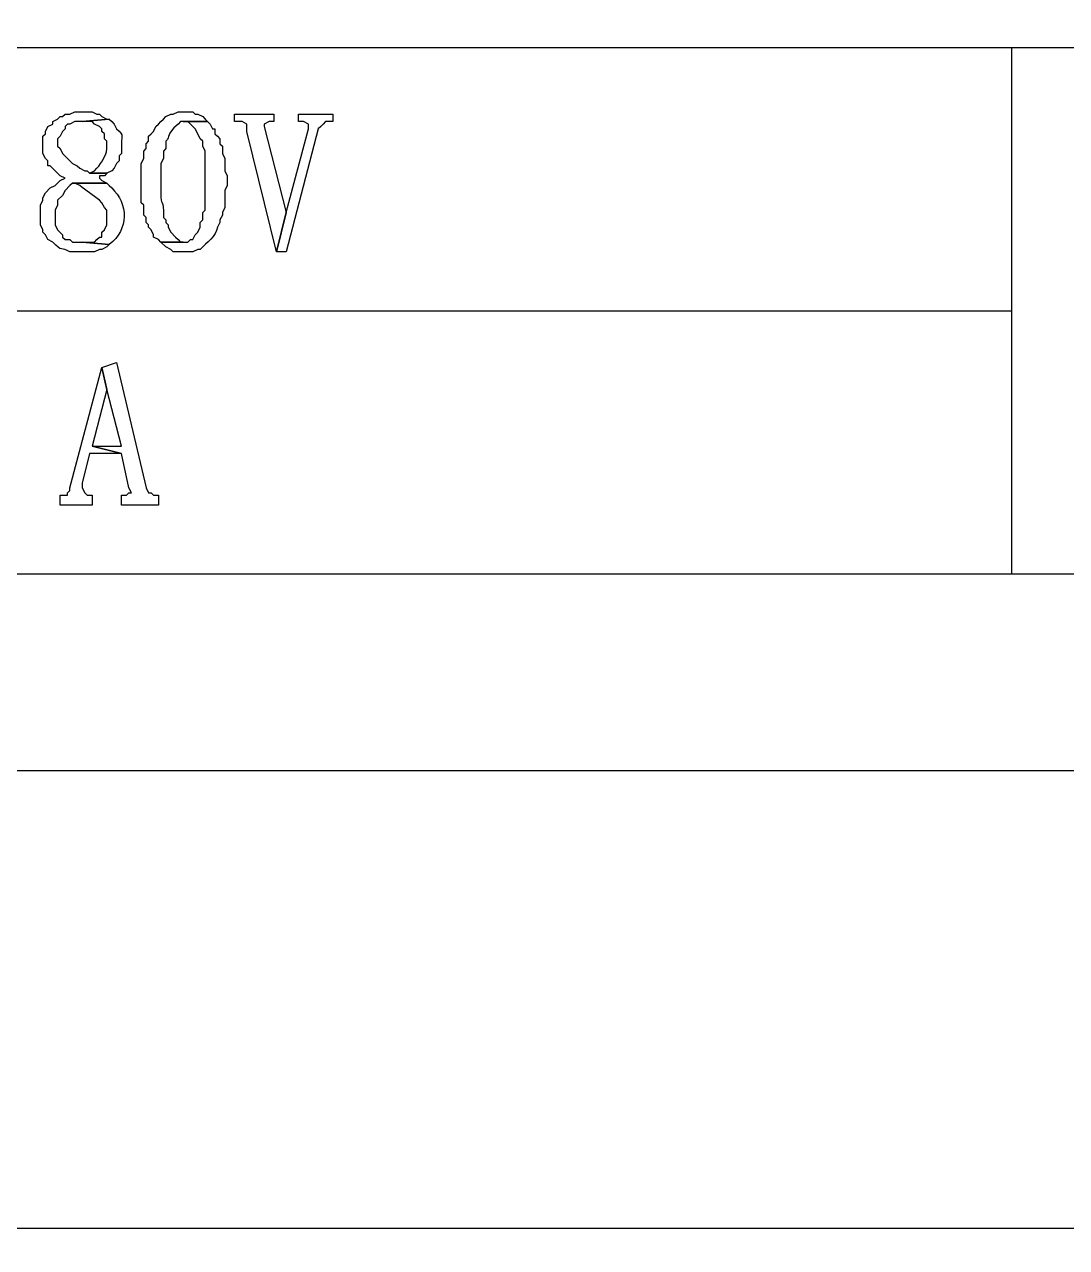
# Model space of a CAD drawing. Header units: centimetres. Extents: x -20.7 to 20.7, y -14.5 to 14.5.
# Drawn here: x -11.833 to -10.936, y 3.068 to 4.121 of the extents above; entities that cross this region are included whole.
import ezdxf

# ---------------------------------------------------------------- set-up
doc = ezdxf.new("R2010")
doc.units = ezdxf.units.CM
doc.header["$MEASUREMENT"] = 0
doc.layers.add('layer 1', color=7, linetype='Continuous')

msp = doc.modelspace()

# ---------------------------------------------------------------- linework, layer by layer
at = {"layer": 'layer 1', "lineweight": 9}
msp.add_open_spline([(19.88612, 13.89874), (19.88612, 13.89874), (-20.11465, 13.89874), (-20.11465, 13.89874), (-20.11465, 13.89874), (-20.11465, 13.89874), (-20.11465, -13.80208), (-20.11465, -13.80208)], degree=3, knots=[0, 0, 0, 0, 0.3333333, 0.3333333, 0.3333333, 0.3333333, 1, 1, 1, 1], dxfattribs=at)
at = {"layer": 'layer 1', "lineweight": 20}
msp.add_open_spline([(-8.55553, 0.01129), (-8.55553, 0.01129), (-8.57247, 0.51082), (-8.57247, 0.51082), (-8.57247, 0.51082), (-8.57247, 0.51082), (-12.1708, 0.51082), (-12.1708, 0.51082), (-12.1708, 0.51082), (-12.1708, 0.51082), (-12.1835, 0.01129), (-12.1835, 0.01129), (-12.1835, 0.01129), (-12.1835, 0.01129), (-14.84415, 0.01129), (-14.84415, 0.01129), (-14.84415, 0.01129), (-14.84415, 0.01129), (-14.88225, 2.36079), (-14.88225, 2.36079), (-14.88225, 2.36079), (-14.88225, 2.36079), (-14.86955, 3.21169), (-14.86955, 3.21169), (-14.86955, 3.21169), (-14.86955, 3.21169), (-13.83238, 3.21169), (-13.83238, 3.21169), (-13.83238, 3.21169), (-13.83238, 3.21169), (-13.78793, 5.86176), (-13.78793, 5.86176), (-13.78793, 5.86176), (-13.78793, 5.86176), (-12.63223, 5.86176), (-12.63223, 5.86176), (-12.63223, 5.86176), (-12.63223, 5.86176), (-12.6026, 7.76252), (-12.6026, 7.76252), (-12.6026, 7.76252), (-12.6026, 7.76252), (-8.16395, 7.76252), (-8.16395, 7.76252), (-8.16395, 7.76252), (-8.16395, 7.76252), (-8.1322, 5.86176), (-8.1322, 5.86176), (-8.1322, 5.86176), (-8.1322, 5.86176), (-6.97862, 5.86176), (-6.97862, 5.86176), (-6.97862, 5.86176), (-6.97862, 5.86176), (-6.93417, 3.21169), (-6.93417, 3.21169), (-6.93417, 3.21169), (-6.93417, 3.21169), (-5.897, 3.21169), (-5.897, 3.21169), (-5.897, 3.21169), (-5.897, 3.21169), (-5.88218, 2.36079), (-5.88218, 2.36079), (-5.88218, 2.36079), (-5.88218, 2.36079), (-5.9224, 0.01129), (-5.9224, 0.01129), (-5.9224, 0.01129), (-5.9224, 0.01129), (-8.55553, 0.01129), (-8.55553, 0.01129)], degree=3, knots=[0, 0, 0, 0, 0.0526316, 0.0526316, 0.0526316, 0.0526316, 0.1052632, 0.1052632, 0.1052632, 0.1052632, 0.1578947, 0.1578947, 0.1578947, 0.1578947, 0.2105263, 0.2105263, 0.2105263, 0.2105263, 0.2631579, 0.2631579, 0.2631579, 0.2631579, 0.3157895, 0.3157895, 0.3157895, 0.3157895, 0.3684211, 0.3684211, 0.3684211, 0.3684211, 0.4210526, 0.4210526, 0.4210526, 0.4210526, 0.4736842, 0.4736842, 0.4736842, 0.4736842, 0.5263158, 0.5263158, 0.5263158, 0.5263158, 0.5789474, 0.5789474, 0.5789474, 0.5789474, 0.6315789, 0.6315789, 0.6315789, 0.6315789, 0.6842105, 0.6842105, 0.6842105, 0.6842105, 0.7368421, 0.7368421, 0.7368421, 0.7368421, 0.7894737, 0.7894737, 0.7894737, 0.7894737, 0.8421053, 0.8421053, 0.8421053, 0.8421053, 0.8947368, 0.8947368, 0.8947368, 0.8947368, 1, 1, 1, 1], dxfattribs=at)
at = {"layer": 'layer 1', "lineweight": 25}
for points, knots in [([(-13.18257, 5.63951), (-13.18257, 5.63951), (-7.58398, 5.63951), (-7.58398, 5.63951), (-7.58398, 5.63951), (-7.58398, 5.63951), (-7.58398, 2.46239), (-7.58398, 2.46239)], [0, 0, 0, 0, 0.3333333, 0.3333333, 0.3333333, 0.3333333, 1, 1, 1, 1]), ([(-7.66653, 4.10069), (-7.66653, 4.10069), (-13.10002, 4.10069), (-13.10002, 4.10069), (-13.10002, 4.10069), (-13.10002, 4.10069), (-13.10002, 2.74602), (-13.10002, 2.74602)], [0, 0, 0, 0, 0.3333333, 0.3333333, 0.3333333, 0.3333333, 1, 1, 1, 1]), ([(-12.85025, 3.08469), (-12.85025, 3.08469), (-12.85025, 3.47839), (-12.85025, 3.47839), (-12.85025, 3.47839), (-12.85025, 3.47839), (-9.93348, 3.47839), (-9.93348, 3.47839), (-9.93348, 3.47839), (-9.93348, 3.47839), (-9.93348, 3.08469), (-9.93348, 3.08469), (-9.93348, 3.08469), (-9.93348, 3.08469), (-12.85025, 3.08469), (-12.85025, 3.08469)], [0, 0, 0, 0, 0.2, 0.2, 0.2, 0.2, 0.4, 0.4, 0.4, 0.4, 0.6, 0.6, 0.6, 0.6, 1, 1, 1, 1])]:
    msp.add_open_spline(points, degree=3, knots=knots, dxfattribs=at)
for points in [[(-10.98335, 4.10069), (-10.98335, 4.10069), (-10.98335, 3.64772), (-10.98335, 3.64772)], [(-13.10002, 3.87421), (-13.10002, 3.87421), (-10.98335, 3.87421), (-10.98335, 3.87421)], [(-13.10002, 3.64772), (-13.10002, 3.64772), (-7.66653, 3.64772), (-7.66653, 3.64772)]]:
    msp.add_open_spline(points, degree=3, dxfattribs=at)
at = {"layer": 'layer 1'}
for points, knots in [([(-11.78345, 4.04565), (-11.78345, 4.04565), (-11.7898, 4.04565), (-11.7898, 4.04565), (-11.7898, 4.04565), (-11.7898, 4.04565), (-11.79403, 4.04354), (-11.79403, 4.04354), (-11.79403, 4.04354), (-11.79403, 4.04354), (-11.79827, 4.04354), (-11.79827, 4.04354), (-11.79827, 4.04354), (-11.79827, 4.04354), (-11.80038, 4.04142), (-11.80038, 4.04142), (-11.80038, 4.04142), (-11.80038, 4.04142), (-11.8025, 4.04142), (-11.8025, 4.04142), (-11.8025, 4.04142), (-11.8025, 4.04142), (-11.80462, 4.0393), (-11.80462, 4.0393), (-11.80462, 4.0393), (-11.80462, 4.0393), (-11.80885, 4.03719), (-11.80885, 4.03719), (-11.80885, 4.03719), (-11.80885, 4.03719), (-11.80885, 4.03507), (-11.80885, 4.03507), (-11.80885, 4.03507), (-11.80885, 4.03507), (-11.81308, 4.03295), (-11.81308, 4.03295), (-11.81308, 4.03295), (-11.81308, 4.03295), (-11.8152, 4.02872), (-11.8152, 4.02872), (-11.8152, 4.02872), (-11.8152, 4.02872), (-11.8152, 4.0266), (-11.8152, 4.0266), (-11.8152, 4.0266), (-11.8152, 4.0266), (-11.81732, 4.02449), (-11.81732, 4.02449), (-11.81732, 4.02449), (-11.81732, 4.02449), (-11.81732, 4.00967), (-11.81732, 4.00967), (-11.81732, 4.00967), (-11.81732, 4.00967), (-11.8152, 4.00544), (-11.8152, 4.00544), (-11.8152, 4.00544), (-11.8152, 4.00544), (-11.81308, 4.00332), (-11.81308, 4.00332), (-11.81308, 4.00332), (-11.81308, 4.00332), (-11.81308, 3.99909), (-11.81308, 3.99909), (-11.81308, 3.99909), (-11.81308, 3.99909), (-11.81097, 3.99909), (-11.81097, 3.99909), (-11.81097, 3.99909), (-11.81097, 3.99909), (-11.8025, 3.99062), (-11.8025, 3.99062), (-11.8025, 3.99062), (-11.8025, 3.99062), (-11.79827, 3.9885), (-11.79827, 3.9885), (-11.79827, 3.9885), (-11.79827, 3.9885), (-11.8025, 3.98639), (-11.8025, 3.98639), (-11.8025, 3.98639), (-11.8025, 3.98639), (-11.80462, 3.98427), (-11.80462, 3.98427), (-11.80462, 3.98427), (-11.80462, 3.98427), (-11.80673, 3.98215), (-11.80673, 3.98215), (-11.80673, 3.98215), (-11.80673, 3.98215), (-11.81097, 3.98004), (-11.81097, 3.98004), (-11.81097, 3.98004), (-11.81097, 3.98004), (-11.8152, 3.9758), (-11.8152, 3.9758), (-11.8152, 3.9758), (-11.8152, 3.9758), (-11.81732, 3.97157), (-11.81732, 3.97157), (-11.81732, 3.97157), (-11.81732, 3.97157), (-11.81732, 3.96945), (-11.81732, 3.96945), (-11.81732, 3.96945), (-11.81732, 3.96945), (-11.81943, 3.96522), (-11.81943, 3.96522), (-11.81943, 3.96522), (-11.81943, 3.96522), (-11.81943, 3.94829), (-11.81943, 3.94829), (-11.81943, 3.94829), (-11.81943, 3.94829), (-11.81732, 3.94405), (-11.81732, 3.94405), (-11.81732, 3.94405), (-11.81732, 3.94405), (-11.81732, 3.94194), (-11.81732, 3.94194), (-11.81732, 3.94194), (-11.81732, 3.94194), (-11.8152, 3.93982), (-11.8152, 3.93982), (-11.8152, 3.93982), (-11.8152, 3.93982), (-11.81308, 3.93559), (-11.81308, 3.93559), (-11.81308, 3.93559), (-11.81308, 3.93559), (-11.80885, 3.93347), (-11.80885, 3.93347), (-11.80885, 3.93347), (-11.80091, 3.92437), (-11.80165, 3.92952), (-11.79403, 3.925), (-11.79403, 3.925), (-11.79403, 3.925), (-11.77287, 3.925), (-11.77287, 3.925), (-11.77287, 3.925), (-11.77287, 3.925), (-11.76863, 3.92712), (-11.76863, 3.92712), (-11.76863, 3.92712), (-11.76863, 3.92712), (-11.76652, 3.92712), (-11.76652, 3.92712), (-11.76652, 3.92712), (-11.76652, 3.92712), (-11.76228, 3.92924), (-11.76228, 3.92924), (-11.76228, 3.92924), (-11.76228, 3.92924), (-11.76017, 3.93135), (-11.76017, 3.93135), (-11.76017, 3.93135), (-11.76017, 3.93135), (-11.78345, 3.93347), (-11.78345, 3.93347), (-11.78345, 3.93347), (-11.78345, 3.93347), (-11.79192, 3.93347), (-11.79192, 3.93347), (-11.79192, 3.93347), (-11.79192, 3.93347), (-11.79403, 3.93559), (-11.79403, 3.93559), (-11.79403, 3.93559), (-11.79403, 3.93559), (-11.79827, 3.93559), (-11.79827, 3.93559), (-11.79827, 3.93559), (-11.79827, 3.93559), (-11.80038, 3.9377), (-11.80038, 3.9377), (-11.80038, 3.9377), (-11.80038, 3.9377), (-11.80038, 3.93982), (-11.80038, 3.93982), (-11.80038, 3.93982), (-11.80038, 3.93982), (-11.80462, 3.94405), (-11.80462, 3.94405), (-11.80462, 3.94405), (-11.80462, 3.94405), (-11.80673, 3.94829), (-11.80673, 3.94829), (-11.80673, 3.94829), (-11.80673, 3.94829), (-11.80673, 3.96099), (-11.80673, 3.96099), (-11.80673, 3.96099), (-11.80673, 3.96099), (-11.80462, 3.96522), (-11.80462, 3.96522), (-11.80462, 3.96522), (-11.80462, 3.96522), (-11.80462, 3.96945), (-11.80462, 3.96945), (-11.80462, 3.96945), (-11.80462, 3.96945), (-11.80038, 3.97369), (-11.80038, 3.97369), (-11.80038, 3.97369), (-11.80038, 3.97369), (-11.79827, 3.97792), (-11.79827, 3.97792), (-11.79827, 3.97792), (-11.79827, 3.97792), (-11.79403, 3.98215), (-11.79403, 3.98215), (-11.79403, 3.98215), (-11.79403, 3.98215), (-11.79192, 3.98427), (-11.79192, 3.98427), (-11.79192, 3.98427), (-11.79192, 3.98427), (-11.76228, 3.98427), (-11.76228, 3.98427), (-11.76228, 3.98427), (-11.76228, 3.98427), (-11.76652, 3.98639), (-11.76652, 3.98639), (-11.76652, 3.98639), (-11.76652, 3.98639), (-11.76863, 3.9885), (-11.76863, 3.9885), (-11.76863, 3.9885), (-11.76863, 3.9885), (-11.76863, 3.99062), (-11.76863, 3.99062), (-11.76863, 3.99062), (-11.76863, 3.99062), (-11.7644, 3.99062), (-11.7644, 3.99062), (-11.7644, 3.99062), (-11.7644, 3.99062), (-11.76228, 3.99274), (-11.76228, 3.99274), (-11.76228, 3.99274), (-11.76228, 3.99274), (-11.7771, 3.99274), (-11.7771, 3.99274), (-11.7771, 3.99274), (-11.7771, 3.99274), (-11.77922, 3.99485), (-11.77922, 3.99485), (-11.77922, 3.99485), (-11.77922, 3.99485), (-11.78133, 3.99485), (-11.78133, 3.99485), (-11.78133, 3.99485), (-11.78133, 3.99485), (-11.78557, 3.99697), (-11.78557, 3.99697), (-11.78557, 3.99697), (-11.78557, 3.99697), (-11.78768, 3.99909), (-11.78768, 3.99909), (-11.78768, 3.99909), (-11.78768, 3.99909), (-11.79192, 4.0012), (-11.79192, 4.0012), (-11.79192, 4.0012), (-11.79192, 4.0012), (-11.79403, 4.00332), (-11.79403, 4.00332), (-11.79403, 4.00332), (-11.79403, 4.00332), (-11.80038, 4.00967), (-11.80038, 4.00967), (-11.80038, 4.00967), (-11.80038, 4.00967), (-11.8025, 4.0139), (-11.8025, 4.0139), (-11.8025, 4.0139), (-11.8025, 4.0139), (-11.80462, 4.01602), (-11.80462, 4.01602), (-11.80462, 4.01602), (-11.80462, 4.01602), (-11.80462, 4.02237), (-11.80462, 4.02237), (-11.80462, 4.02237), (-11.80462, 4.02237), (-11.8025, 4.02449), (-11.8025, 4.02449), (-11.8025, 4.02449), (-11.8025, 4.02449), (-11.80038, 4.02872), (-11.80038, 4.02872), (-11.80038, 4.02872), (-11.80038, 4.02872), (-11.79827, 4.03084), (-11.79827, 4.03084), (-11.79827, 4.03084), (-11.79827, 4.03084), (-11.79827, 4.03295), (-11.79827, 4.03295), (-11.79827, 4.03295), (-11.79827, 4.03295), (-11.79615, 4.03507), (-11.79615, 4.03507), (-11.79615, 4.03507), (-11.79615, 4.03507), (-11.79403, 4.03507), (-11.79403, 4.03507), (-11.79403, 4.03507), (-11.79403, 4.03507), (-11.7898, 4.03719), (-11.7898, 4.03719), (-11.7898, 4.03719), (-11.7898, 4.03719), (-11.78345, 4.03719), (-11.78345, 4.03719), (-11.78345, 4.03719), (-11.78345, 4.03719), (-11.76017, 4.0393), (-11.76017, 4.0393), (-11.76017, 4.0393), (-11.76017, 4.0393), (-11.76228, 4.0393), (-11.76228, 4.0393), (-11.76228, 4.0393), (-11.76228, 4.0393), (-11.76652, 4.04142), (-11.76652, 4.04142), (-11.76652, 4.04142), (-11.76652, 4.04142), (-11.76863, 4.04354), (-11.76863, 4.04354), (-11.76863, 4.04354), (-11.76863, 4.04354), (-11.77075, 4.04354), (-11.77075, 4.04354), (-11.77075, 4.04354), (-11.77075, 4.04354), (-11.77498, 4.04565), (-11.77498, 4.04565), (-11.77498, 4.04565), (-11.77498, 4.04565), (-11.77922, 4.04565), (-11.77922, 4.04565), (-11.77922, 4.04565), (-11.77922, 4.04565), (-11.78345, 4.04565), (-11.78345, 4.04565)], [0, 0, 0, 0, 0.0113636, 0.0113636, 0.0113636, 0.0113636, 0.0227273, 0.0227273, 0.0227273, 0.0227273, 0.0340909, 0.0340909, 0.0340909, 0.0340909, 0.0454545, 0.0454545, 0.0454545, 0.0454545, 0.0568182, 0.0568182, 0.0568182, 0.0568182, 0.0681818, 0.0681818, 0.0681818, 0.0681818, 0.0795455, 0.0795455, 0.0795455, 0.0795455, 0.0909091, 0.0909091, 0.0909091, 0.0909091, 0.1022727, 0.1022727, 0.1022727, 0.1022727, 0.1136364, 0.1136364, 0.1136364, 0.1136364, 0.125, 0.125, 0.125, 0.125, 0.1363636, 0.1363636, 0.1363636, 0.1363636, 0.1477273, 0.1477273, 0.1477273, 0.1477273, 0.1590909, 0.1590909, 0.1590909, 0.1590909, 0.1704545, 0.1704545, 0.1704545, 0.1704545, 0.1818182, 0.1818182, 0.1818182, 0.1818182, 0.1931818, 0.1931818, 0.1931818, 0.1931818, 0.2045455, 0.2045455, 0.2045455, 0.2045455, 0.2159091, 0.2159091, 0.2159091, 0.2159091, 0.2272727, 0.2272727, 0.2272727, 0.2272727, 0.2386364, 0.2386364, 0.2386364, 0.2386364, 0.25, 0.25, 0.25, 0.25, 0.2613636, 0.2613636, 0.2613636, 0.2613636, 0.2727273, 0.2727273, 0.2727273, 0.2727273, 0.2840909, 0.2840909, 0.2840909, 0.2840909, 0.2954545, 0.2954545, 0.2954545, 0.2954545, 0.3068182, 0.3068182, 0.3068182, 0.3068182, 0.3181818, 0.3181818, 0.3181818, 0.3181818, 0.3295455, 0.3295455, 0.3295455, 0.3295455, 0.3409091, 0.3409091, 0.3409091, 0.3409091, 0.3522727, 0.3522727, 0.3522727, 0.3522727, 0.3636364, 0.3636364, 0.3636364, 0.3636364, 0.375, 0.375, 0.375, 0.375, 0.3863636, 0.3863636, 0.3863636, 0.3863636, 0.3977273, 0.3977273, 0.3977273, 0.3977273, 0.4090909, 0.4090909, 0.4090909, 0.4090909, 0.4204545, 0.4204545, 0.4204545, 0.4204545, 0.4318182, 0.4318182, 0.4318182, 0.4318182, 0.4431818, 0.4431818, 0.4431818, 0.4431818, 0.4545455, 0.4545455, 0.4545455, 0.4545455, 0.4659091, 0.4659091, 0.4659091, 0.4659091, 0.4772727, 0.4772727, 0.4772727, 0.4772727, 0.4886364, 0.4886364, 0.4886364, 0.4886364, 0.5, 0.5, 0.5, 0.5, 0.5113636, 0.5113636, 0.5113636, 0.5113636, 0.5227273, 0.5227273, 0.5227273, 0.5227273, 0.5340909, 0.5340909, 0.5340909, 0.5340909, 0.5454545, 0.5454545, 0.5454545, 0.5454545, 0.5568182, 0.5568182, 0.5568182, 0.5568182, 0.5681818, 0.5681818, 0.5681818, 0.5681818, 0.5795455, 0.5795455, 0.5795455, 0.5795455, 0.5909091, 0.5909091, 0.5909091, 0.5909091, 0.6022727, 0.6022727, 0.6022727, 0.6022727, 0.6136364, 0.6136364, 0.6136364, 0.6136364, 0.625, 0.625, 0.625, 0.625, 0.6363636, 0.6363636, 0.6363636, 0.6363636, 0.6477273, 0.6477273, 0.6477273, 0.6477273, 0.6590909, 0.6590909, 0.6590909, 0.6590909, 0.6704545, 0.6704545, 0.6704545, 0.6704545, 0.6818182, 0.6818182, 0.6818182, 0.6818182, 0.6931818, 0.6931818, 0.6931818, 0.6931818, 0.7045455, 0.7045455, 0.7045455, 0.7045455, 0.7159091, 0.7159091, 0.7159091, 0.7159091, 0.7272727, 0.7272727, 0.7272727, 0.7272727, 0.7386364, 0.7386364, 0.7386364, 0.7386364, 0.75, 0.75, 0.75, 0.75, 0.7613636, 0.7613636, 0.7613636, 0.7613636, 0.7727273, 0.7727273, 0.7727273, 0.7727273, 0.7840909, 0.7840909, 0.7840909, 0.7840909, 0.7954545, 0.7954545, 0.7954545, 0.7954545, 0.8068182, 0.8068182, 0.8068182, 0.8068182, 0.8181818, 0.8181818, 0.8181818, 0.8181818, 0.8295455, 0.8295455, 0.8295455, 0.8295455, 0.8409091, 0.8409091, 0.8409091, 0.8409091, 0.8522727, 0.8522727, 0.8522727, 0.8522727, 0.8636364, 0.8636364, 0.8636364, 0.8636364, 0.875, 0.875, 0.875, 0.875, 0.8863636, 0.8863636, 0.8863636, 0.8863636, 0.8977273, 0.8977273, 0.8977273, 0.8977273, 0.9090909, 0.9090909, 0.9090909, 0.9090909, 0.9204545, 0.9204545, 0.9204545, 0.9204545, 0.9318182, 0.9318182, 0.9318182, 0.9318182, 0.9431818, 0.9431818, 0.9431818, 0.9431818, 0.9545455, 0.9545455, 0.9545455, 0.9545455, 0.9659091, 0.9659091, 0.9659091, 0.9659091, 0.9772727, 0.9772727, 0.9772727, 0.9772727, 1, 1, 1, 1]), ([(-11.69667, 4.04565), (-11.69667, 4.04565), (-11.7009, 4.04565), (-11.7009, 4.04565), (-11.7009, 4.04565), (-11.7009, 4.04565), (-11.70513, 4.04354), (-11.70513, 4.04354), (-11.70513, 4.04354), (-11.70513, 4.04354), (-11.70725, 4.04354), (-11.70725, 4.04354), (-11.70725, 4.04354), (-11.70725, 4.04354), (-11.71148, 4.04142), (-11.71148, 4.04142), (-11.71148, 4.04142), (-11.71148, 4.04142), (-11.7136, 4.0393), (-11.7136, 4.0393), (-11.7136, 4.0393), (-11.7136, 4.0393), (-11.71572, 4.03719), (-11.71572, 4.03719), (-11.71572, 4.03719), (-11.71572, 4.03719), (-11.71783, 4.03507), (-11.71783, 4.03507), (-11.71783, 4.03507), (-11.71783, 4.03507), (-11.71995, 4.03295), (-11.71995, 4.03295), (-11.71995, 4.03295), (-11.71995, 4.03295), (-11.72207, 4.02872), (-11.72207, 4.02872), (-11.72207, 4.02872), (-11.72207, 4.02872), (-11.72418, 4.0266), (-11.72418, 4.0266), (-11.72418, 4.0266), (-11.72418, 4.0266), (-11.7263, 4.02449), (-11.7263, 4.02449), (-11.7263, 4.02449), (-11.7263, 4.02449), (-11.7263, 4.02025), (-11.7263, 4.02025), (-11.7263, 4.02025), (-11.7263, 4.02025), (-11.72842, 4.01814), (-11.72842, 4.01814), (-11.72842, 4.01814), (-11.72842, 4.01814), (-11.72842, 4.0139), (-11.72842, 4.0139), (-11.72842, 4.0139), (-11.72842, 4.0139), (-11.73053, 4.01179), (-11.73053, 4.01179), (-11.73053, 4.01179), (-11.73053, 4.01179), (-11.73053, 4.00544), (-11.73053, 4.00544), (-11.73053, 4.00544), (-11.73053, 4.00544), (-11.73265, 4.0012), (-11.73265, 4.0012), (-11.73265, 4.0012), (-11.73265, 4.0012), (-11.73265, 3.99274), (-11.73265, 3.99274), (-11.73265, 3.99274), (-11.73265, 3.98568), (-11.73265, 3.97863), (-11.73265, 3.97157), (-11.73265, 3.97157), (-11.73265, 3.97157), (-11.73265, 3.96734), (-11.73265, 3.96734), (-11.73265, 3.96734), (-11.73265, 3.96734), (-11.73053, 3.96522), (-11.73053, 3.96522), (-11.73053, 3.96522), (-11.73053, 3.96522), (-11.73053, 3.95675), (-11.73053, 3.95675), (-11.73053, 3.95675), (-11.73053, 3.95675), (-11.72842, 3.95464), (-11.72842, 3.95464), (-11.72842, 3.95464), (-11.72842, 3.95464), (-11.72842, 3.9504), (-11.72842, 3.9504), (-11.72842, 3.9504), (-11.72842, 3.9504), (-11.7263, 3.94829), (-11.7263, 3.94829), (-11.7263, 3.94829), (-11.7263, 3.94829), (-11.7263, 3.94617), (-11.7263, 3.94617), (-11.7263, 3.94617), (-11.7263, 3.94617), (-11.72418, 3.94405), (-11.72418, 3.94405), (-11.72418, 3.94405), (-11.72418, 3.94405), (-11.72207, 3.93982), (-11.72207, 3.93982), (-11.72207, 3.93982), (-11.72207, 3.93982), (-11.72207, 3.9377), (-11.72207, 3.9377), (-11.72207, 3.9377), (-11.72207, 3.9377), (-11.71783, 3.93559), (-11.71783, 3.93559), (-11.71783, 3.93559), (-11.71783, 3.93559), (-11.71572, 3.93347), (-11.71572, 3.93347), (-11.71572, 3.93347), (-11.71572, 3.93347), (-11.69667, 3.93347), (-11.69667, 3.93347), (-11.69667, 3.93347), (-11.69667, 3.93347), (-11.69878, 3.93347), (-11.69878, 3.93347), (-11.69878, 3.93347), (-11.69878, 3.93347), (-11.7009, 3.93559), (-11.7009, 3.93559), (-11.7009, 3.93559), (-11.7009, 3.93559), (-11.70302, 3.9377), (-11.70302, 3.9377), (-11.70302, 3.9377), (-11.70302, 3.9377), (-11.70725, 3.94194), (-11.70725, 3.94194), (-11.70725, 3.94194), (-11.70725, 3.94194), (-11.70937, 3.94617), (-11.70937, 3.94617), (-11.70937, 3.94617), (-11.70937, 3.94617), (-11.70937, 3.94829), (-11.70937, 3.94829), (-11.70937, 3.94829), (-11.70937, 3.94829), (-11.71148, 3.9504), (-11.71148, 3.9504), (-11.71148, 3.9504), (-11.71148, 3.9504), (-11.71148, 3.95252), (-11.71148, 3.95252), (-11.71148, 3.95252), (-11.71148, 3.95252), (-11.7136, 3.95464), (-11.7136, 3.95464), (-11.7136, 3.95464), (-11.71258, 3.9727), (-11.71656, 3.96303), (-11.71572, 3.9758), (-11.71572, 3.9758), (-11.71572, 3.9758), (-11.71572, 4.0012), (-11.71572, 4.0012), (-11.71572, 4.0012), (-11.71572, 4.0012), (-11.7136, 4.00544), (-11.7136, 4.00544), (-11.7136, 4.00544), (-11.7136, 4.00544), (-11.7136, 4.01179), (-11.7136, 4.01179), (-11.7136, 4.01179), (-11.7136, 4.01179), (-11.71148, 4.0139), (-11.71148, 4.0139), (-11.71148, 4.0139), (-11.71148, 4.0139), (-11.71148, 4.02025), (-11.71148, 4.02025), (-11.71148, 4.02025), (-11.70679, 4.02481), (-11.71229, 4.02533), (-11.7009, 4.03507), (-11.7009, 4.03507), (-11.7009, 4.03507), (-11.69878, 4.03719), (-11.69878, 4.03719), (-11.69878, 4.03719), (-11.69878, 4.03719), (-11.6755, 4.03719), (-11.6755, 4.03719), (-11.6755, 4.03719), (-11.6755, 4.03719), (-11.67762, 4.0393), (-11.67762, 4.0393), (-11.67762, 4.0393), (-11.67762, 4.0393), (-11.67973, 4.04142), (-11.67973, 4.04142), (-11.67973, 4.04142), (-11.67973, 4.04142), (-11.68397, 4.04354), (-11.68397, 4.04354), (-11.68397, 4.04354), (-11.68397, 4.04354), (-11.68608, 4.04354), (-11.68608, 4.04354), (-11.68608, 4.04354), (-11.68608, 4.04354), (-11.6882, 4.04565), (-11.6882, 4.04565), (-11.6882, 4.04565), (-11.6882, 4.04565), (-11.69243, 4.04565), (-11.69243, 4.04565), (-11.69243, 4.04565), (-11.69243, 4.04565), (-11.69667, 4.04565), (-11.69667, 4.04565)], [0, 0, 0, 0, 0.0172414, 0.0172414, 0.0172414, 0.0172414, 0.0344828, 0.0344828, 0.0344828, 0.0344828, 0.0517241, 0.0517241, 0.0517241, 0.0517241, 0.0689655, 0.0689655, 0.0689655, 0.0689655, 0.0862069, 0.0862069, 0.0862069, 0.0862069, 0.1034483, 0.1034483, 0.1034483, 0.1034483, 0.1206897, 0.1206897, 0.1206897, 0.1206897, 0.137931, 0.137931, 0.137931, 0.137931, 0.1551724, 0.1551724, 0.1551724, 0.1551724, 0.1724138, 0.1724138, 0.1724138, 0.1724138, 0.1896552, 0.1896552, 0.1896552, 0.1896552, 0.2068966, 0.2068966, 0.2068966, 0.2068966, 0.2241379, 0.2241379, 0.2241379, 0.2241379, 0.2413793, 0.2413793, 0.2413793, 0.2413793, 0.2586207, 0.2586207, 0.2586207, 0.2586207, 0.2758621, 0.2758621, 0.2758621, 0.2758621, 0.2931034, 0.2931034, 0.2931034, 0.2931034, 0.3103448, 0.3103448, 0.3103448, 0.3103448, 0.3275862, 0.3275862, 0.3275862, 0.3275862, 0.3448276, 0.3448276, 0.3448276, 0.3448276, 0.362069, 0.362069, 0.362069, 0.362069, 0.3793103, 0.3793103, 0.3793103, 0.3793103, 0.3965517, 0.3965517, 0.3965517, 0.3965517, 0.4137931, 0.4137931, 0.4137931, 0.4137931, 0.4310345, 0.4310345, 0.4310345, 0.4310345, 0.4482759, 0.4482759, 0.4482759, 0.4482759, 0.4655172, 0.4655172, 0.4655172, 0.4655172, 0.4827586, 0.4827586, 0.4827586, 0.4827586, 0.5, 0.5, 0.5, 0.5, 0.5172414, 0.5172414, 0.5172414, 0.5172414, 0.5344828, 0.5344828, 0.5344828, 0.5344828, 0.5517241, 0.5517241, 0.5517241, 0.5517241, 0.5689655, 0.5689655, 0.5689655, 0.5689655, 0.5862069, 0.5862069, 0.5862069, 0.5862069, 0.6034483, 0.6034483, 0.6034483, 0.6034483, 0.6206897, 0.6206897, 0.6206897, 0.6206897, 0.637931, 0.637931, 0.637931, 0.637931, 0.6551724, 0.6551724, 0.6551724, 0.6551724, 0.6724138, 0.6724138, 0.6724138, 0.6724138, 0.6896552, 0.6896552, 0.6896552, 0.6896552, 0.7068966, 0.7068966, 0.7068966, 0.7068966, 0.7241379, 0.7241379, 0.7241379, 0.7241379, 0.7413793, 0.7413793, 0.7413793, 0.7413793, 0.7586207, 0.7586207, 0.7586207, 0.7586207, 0.7758621, 0.7758621, 0.7758621, 0.7758621, 0.7931034, 0.7931034, 0.7931034, 0.7931034, 0.8103448, 0.8103448, 0.8103448, 0.8103448, 0.8275862, 0.8275862, 0.8275862, 0.8275862, 0.8448276, 0.8448276, 0.8448276, 0.8448276, 0.862069, 0.862069, 0.862069, 0.862069, 0.8793103, 0.8793103, 0.8793103, 0.8793103, 0.8965517, 0.8965517, 0.8965517, 0.8965517, 0.9137931, 0.9137931, 0.9137931, 0.9137931, 0.9310345, 0.9310345, 0.9310345, 0.9310345, 0.9482759, 0.9482759, 0.9482759, 0.9482759, 0.9655172, 0.9655172, 0.9655172, 0.9655172, 1, 1, 1, 1]), ([(-11.61835, 4.04354), (-11.61835, 4.04354), (-11.65222, 4.04354), (-11.65222, 4.04354), (-11.65222, 4.04354), (-11.65222, 4.04354), (-11.65222, 4.03719), (-11.65222, 4.03719), (-11.65222, 4.03719), (-11.65222, 4.03719), (-11.64587, 4.03719), (-11.64587, 4.03719), (-11.64587, 4.03719), (-11.64587, 4.03719), (-11.64163, 4.03507), (-11.64163, 4.03507), (-11.64163, 4.03507), (-11.64163, 4.03507), (-11.64163, 4.02872), (-11.64163, 4.02872), (-11.64163, 4.02872), (-11.64163, 4.02872), (-11.61623, 3.92501), (-11.61623, 3.92501), (-11.61623, 3.92501), (-11.61623, 3.92501), (-11.60777, 3.95887), (-11.60777, 3.95887), (-11.60777, 3.95887), (-11.60777, 3.95887), (-11.62682, 4.03296), (-11.62682, 4.03296), (-11.62682, 4.03296), (-11.62682, 4.03296), (-11.62682, 4.03507), (-11.62682, 4.03507), (-11.62682, 4.03507), (-11.62682, 4.03507), (-11.62258, 4.03719), (-11.62258, 4.03719), (-11.62258, 4.03719), (-11.62258, 4.03719), (-11.61835, 4.03719), (-11.61835, 4.03719), (-11.61835, 4.03719), (-11.61835, 4.03719), (-11.61835, 4.04354), (-11.61835, 4.04354)], [0, 0, 0, 0, 0.0769231, 0.0769231, 0.0769231, 0.0769231, 0.1538462, 0.1538462, 0.1538462, 0.1538462, 0.2307692, 0.2307692, 0.2307692, 0.2307692, 0.3076923, 0.3076923, 0.3076923, 0.3076923, 0.3846154, 0.3846154, 0.3846154, 0.3846154, 0.4615385, 0.4615385, 0.4615385, 0.4615385, 0.5384615, 0.5384615, 0.5384615, 0.5384615, 0.6153846, 0.6153846, 0.6153846, 0.6153846, 0.6923077, 0.6923077, 0.6923077, 0.6923077, 0.7692308, 0.7692308, 0.7692308, 0.7692308, 0.8461538, 0.8461538, 0.8461538, 0.8461538, 1, 1, 1, 1]), ([(-11.56755, 4.04354), (-11.56755, 4.04354), (-11.59718, 4.04354), (-11.59718, 4.04354), (-11.59718, 4.04354), (-11.59718, 4.04354), (-11.59718, 4.03719), (-11.59718, 4.03719), (-11.59718, 4.03719), (-11.59718, 4.03719), (-11.59295, 4.03719), (-11.59295, 4.03719), (-11.59295, 4.03719), (-11.59295, 4.03719), (-11.58872, 4.03507), (-11.58872, 4.03507), (-11.58872, 4.03507), (-11.58872, 4.03507), (-11.58872, 4.03084), (-11.58872, 4.03084), (-11.58872, 4.03084), (-11.58872, 4.03084), (-11.60777, 3.95887), (-11.60777, 3.95887), (-11.60777, 3.95887), (-11.60777, 3.95887), (-11.61623, 3.92501), (-11.61623, 3.92501), (-11.61623, 3.92501), (-11.61623, 3.92501), (-11.60777, 3.92501), (-11.60777, 3.92501), (-11.60777, 3.92501), (-11.60777, 3.92501), (-11.58025, 4.03084), (-11.58025, 4.03084), (-11.58025, 4.03084), (-11.58025, 4.03084), (-11.57813, 4.03296), (-11.57813, 4.03296), (-11.57813, 4.03296), (-11.57813, 4.03296), (-11.57602, 4.03507), (-11.57602, 4.03507), (-11.57602, 4.03507), (-11.57602, 4.03507), (-11.5739, 4.03719), (-11.5739, 4.03719), (-11.5739, 4.03719), (-11.5739, 4.03719), (-11.56755, 4.03719), (-11.56755, 4.03719), (-11.56755, 4.03719), (-11.56755, 4.03719), (-11.56755, 4.04354), (-11.56755, 4.04354)], [0, 0, 0, 0, 0.0666667, 0.0666667, 0.0666667, 0.0666667, 0.1333333, 0.1333333, 0.1333333, 0.1333333, 0.2, 0.2, 0.2, 0.2, 0.2666667, 0.2666667, 0.2666667, 0.2666667, 0.3333333, 0.3333333, 0.3333333, 0.3333333, 0.4, 0.4, 0.4, 0.4, 0.4666667, 0.4666667, 0.4666667, 0.4666667, 0.5333333, 0.5333333, 0.5333333, 0.5333333, 0.6, 0.6, 0.6, 0.6, 0.6666667, 0.6666667, 0.6666667, 0.6666667, 0.7333333, 0.7333333, 0.7333333, 0.7333333, 0.8, 0.8, 0.8, 0.8, 0.8666667, 0.8666667, 0.8666667, 0.8666667, 1, 1, 1, 1]), ([(-11.76017, 4.03931), (-11.76017, 4.03931), (-11.78345, 4.03719), (-11.78345, 4.03719), (-11.78345, 4.03719), (-11.78345, 4.03719), (-11.77498, 4.03719), (-11.77498, 4.03719), (-11.77498, 4.03719), (-11.77498, 4.03719), (-11.77287, 4.03507), (-11.77287, 4.03507), (-11.77287, 4.03507), (-11.77287, 4.03507), (-11.76863, 4.03296), (-11.76863, 4.03296), (-11.76863, 4.03296), (-11.76863, 4.03296), (-11.76652, 4.03084), (-11.76652, 4.03084), (-11.76652, 4.03084), (-11.76652, 4.03084), (-11.76652, 4.02872), (-11.76652, 4.02872), (-11.76652, 4.02872), (-11.76652, 4.02872), (-11.7644, 4.02661), (-11.7644, 4.02661), (-11.7644, 4.02661), (-11.7644, 4.02661), (-11.7644, 4.02237), (-11.7644, 4.02237), (-11.7644, 4.02237), (-11.7644, 4.02237), (-11.76228, 4.02026), (-11.76228, 4.02026), (-11.76228, 4.02026), (-11.76228, 4.02026), (-11.76228, 4.01602), (-11.76228, 4.01602), (-11.76228, 4.01602), (-11.76144, 4.00978), (-11.76676, 4.00145), (-11.77075, 3.99697), (-11.77075, 3.99697), (-11.77075, 3.99697), (-11.77287, 3.99486), (-11.77287, 3.99486), (-11.77287, 3.99486), (-11.77287, 3.99486), (-11.7771, 3.99274), (-11.7771, 3.99274), (-11.7771, 3.99274), (-11.7771, 3.99274), (-11.76228, 3.99274), (-11.76228, 3.99274), (-11.76228, 3.99274), (-11.76228, 3.99274), (-11.75805, 3.99486), (-11.75805, 3.99486), (-11.75805, 3.99486), (-11.75805, 3.99486), (-11.75593, 3.99697), (-11.75593, 3.99697), (-11.75593, 3.99697), (-11.75593, 3.99697), (-11.75382, 4.00121), (-11.75382, 4.00121), (-11.75382, 4.00121), (-11.75382, 4.00121), (-11.7517, 4.00332), (-11.7517, 4.00332), (-11.7517, 4.00332), (-11.7517, 4.00332), (-11.7517, 4.00756), (-11.7517, 4.00756), (-11.7517, 4.00756), (-11.7517, 4.00756), (-11.74958, 4.00967), (-11.74958, 4.00967), (-11.74958, 4.00967), (-11.74958, 4.00967), (-11.74958, 4.01602), (-11.74958, 4.01602), (-11.74958, 4.01602), (-11.75061, 4.02382), (-11.74634, 4.02512), (-11.75382, 4.03084), (-11.75382, 4.03084), (-11.75382, 4.03084), (-11.75593, 4.03507), (-11.75593, 4.03507), (-11.75593, 4.03507), (-11.75593, 4.03507), (-11.75805, 4.03719), (-11.75805, 4.03719), (-11.75805, 4.03719), (-11.75805, 4.03719), (-11.76017, 4.03931), (-11.76017, 4.03931)], [0, 0, 0, 0, 0.0384615, 0.0384615, 0.0384615, 0.0384615, 0.0769231, 0.0769231, 0.0769231, 0.0769231, 0.1153846, 0.1153846, 0.1153846, 0.1153846, 0.1538462, 0.1538462, 0.1538462, 0.1538462, 0.1923077, 0.1923077, 0.1923077, 0.1923077, 0.2307692, 0.2307692, 0.2307692, 0.2307692, 0.2692308, 0.2692308, 0.2692308, 0.2692308, 0.3076923, 0.3076923, 0.3076923, 0.3076923, 0.3461538, 0.3461538, 0.3461538, 0.3461538, 0.3846154, 0.3846154, 0.3846154, 0.3846154, 0.4230769, 0.4230769, 0.4230769, 0.4230769, 0.4615385, 0.4615385, 0.4615385, 0.4615385, 0.5, 0.5, 0.5, 0.5, 0.5384615, 0.5384615, 0.5384615, 0.5384615, 0.5769231, 0.5769231, 0.5769231, 0.5769231, 0.6153846, 0.6153846, 0.6153846, 0.6153846, 0.6538462, 0.6538462, 0.6538462, 0.6538462, 0.6923077, 0.6923077, 0.6923077, 0.6923077, 0.7307692, 0.7307692, 0.7307692, 0.7307692, 0.7692308, 0.7692308, 0.7692308, 0.7692308, 0.8076923, 0.8076923, 0.8076923, 0.8076923, 0.8461538, 0.8461538, 0.8461538, 0.8461538, 0.8846154, 0.8846154, 0.8846154, 0.8846154, 0.9230769, 0.9230769, 0.9230769, 0.9230769, 1, 1, 1, 1]), ([(-11.6755, 4.03719), (-11.6755, 4.03719), (-11.69667, 4.03719), (-11.69667, 4.03719), (-11.69667, 4.03719), (-11.69667, 4.03719), (-11.69243, 4.03719), (-11.69243, 4.03719), (-11.69243, 4.03719), (-11.69243, 4.03719), (-11.6882, 4.03296), (-11.6882, 4.03296), (-11.6882, 4.03296), (-11.6882, 4.03296), (-11.68608, 4.03084), (-11.68608, 4.03084), (-11.68608, 4.03084), (-11.68608, 4.03084), (-11.68397, 4.02661), (-11.68397, 4.02661), (-11.68397, 4.02661), (-11.68397, 4.02661), (-11.68185, 4.02237), (-11.68185, 4.02237), (-11.68185, 4.02237), (-11.68185, 4.02237), (-11.67973, 4.02026), (-11.67973, 4.02026), (-11.67973, 4.02026), (-11.67973, 4.02026), (-11.67973, 4.01602), (-11.67973, 4.01602), (-11.67973, 4.01602), (-11.67973, 4.01602), (-11.67762, 4.01179), (-11.67762, 4.01179), (-11.67762, 4.01179), (-11.67762, 4.01179), (-11.67762, 3.98639), (-11.67762, 3.98639), (-11.67762, 3.98639), (-11.67762, 3.98004), (-11.67762, 3.97369), (-11.67762, 3.96734), (-11.67762, 3.96734), (-11.67762, 3.96734), (-11.67762, 3.96099), (-11.67762, 3.96099), (-11.67762, 3.96099), (-11.67762, 3.96099), (-11.67973, 3.95887), (-11.67973, 3.95887), (-11.67973, 3.95887), (-11.67973, 3.95887), (-11.67973, 3.95252), (-11.67973, 3.95252), (-11.67973, 3.95252), (-11.67973, 3.95252), (-11.68185, 3.95041), (-11.68185, 3.95041), (-11.68185, 3.95041), (-11.68185, 3.95041), (-11.68185, 3.94617), (-11.68185, 3.94617), (-11.68185, 3.94617), (-11.68185, 3.94617), (-11.68397, 3.94194), (-11.68397, 3.94194), (-11.68397, 3.94194), (-11.68397, 3.94194), (-11.68608, 3.93982), (-11.68608, 3.93982), (-11.68608, 3.93982), (-11.68608, 3.93982), (-11.6882, 3.93559), (-11.6882, 3.93559), (-11.6882, 3.93559), (-11.6882, 3.93559), (-11.69032, 3.93559), (-11.69032, 3.93559), (-11.69032, 3.93559), (-11.69032, 3.93559), (-11.69243, 3.93347), (-11.69243, 3.93347), (-11.69243, 3.93347), (-11.69243, 3.93347), (-11.71572, 3.93347), (-11.71572, 3.93347), (-11.71572, 3.93347), (-11.71572, 3.93347), (-11.71148, 3.92924), (-11.71148, 3.92924), (-11.71148, 3.92924), (-11.71148, 3.92924), (-11.70725, 3.92712), (-11.70725, 3.92712), (-11.70725, 3.92712), (-11.70725, 3.92712), (-11.70513, 3.92501), (-11.70513, 3.92501), (-11.70513, 3.92501), (-11.70513, 3.92501), (-11.6882, 3.92501), (-11.6882, 3.92501), (-11.6882, 3.92501), (-11.6882, 3.92501), (-11.68397, 3.92712), (-11.68397, 3.92712), (-11.68397, 3.92712), (-11.68397, 3.92712), (-11.68185, 3.92712), (-11.68185, 3.92712), (-11.68185, 3.92712), (-11.67642, 3.93322), (-11.6682, 3.9383), (-11.66703, 3.94617), (-11.66703, 3.94617), (-11.66703, 3.94617), (-11.66492, 3.95041), (-11.66492, 3.95041), (-11.66492, 3.95041), (-11.66492, 3.95041), (-11.66492, 3.95252), (-11.66492, 3.95252), (-11.66492, 3.95252), (-11.66492, 3.95252), (-11.6628, 3.95676), (-11.6628, 3.95676), (-11.6628, 3.95676), (-11.6628, 3.95676), (-11.6628, 3.95887), (-11.6628, 3.95887), (-11.6628, 3.95887), (-11.6628, 3.95887), (-11.66068, 3.96311), (-11.66068, 3.96311), (-11.66068, 3.96311), (-11.66068, 3.96311), (-11.66068, 3.97792), (-11.66068, 3.97792), (-11.66068, 3.97792), (-11.66068, 3.97792), (-11.65857, 3.98216), (-11.65857, 3.98216), (-11.65857, 3.98216), (-11.65857, 3.98216), (-11.65857, 3.99062), (-11.65857, 3.99062), (-11.65857, 3.99062), (-11.65857, 3.99062), (-11.66068, 3.99486), (-11.66068, 3.99486), (-11.66068, 3.99486), (-11.66068, 3.99486), (-11.66068, 4.00544), (-11.66068, 4.00544), (-11.66068, 4.00544), (-11.66068, 4.00544), (-11.6628, 4.00967), (-11.6628, 4.00967), (-11.6628, 4.00967), (-11.6628, 4.00967), (-11.6628, 4.01602), (-11.6628, 4.01602), (-11.6628, 4.01602), (-11.6628, 4.01602), (-11.66492, 4.01814), (-11.66492, 4.01814), (-11.66492, 4.01814), (-11.66492, 4.01814), (-11.66492, 4.02237), (-11.66492, 4.02237), (-11.66492, 4.02237), (-11.66492, 4.02237), (-11.66703, 4.02449), (-11.66703, 4.02449), (-11.66703, 4.02449), (-11.66703, 4.02449), (-11.66915, 4.02661), (-11.66915, 4.02661), (-11.66915, 4.02661), (-11.66915, 4.02661), (-11.66915, 4.03084), (-11.66915, 4.03084), (-11.66915, 4.03084), (-11.66915, 4.03084), (-11.67127, 4.03084), (-11.67127, 4.03084), (-11.67127, 4.03084), (-11.67127, 4.03084), (-11.67338, 4.03507), (-11.67338, 4.03507), (-11.67338, 4.03507), (-11.67338, 4.03507), (-11.6755, 4.03719), (-11.6755, 4.03719)], [0, 0, 0, 0, 0.02, 0.02, 0.02, 0.02, 0.04, 0.04, 0.04, 0.04, 0.06, 0.06, 0.06, 0.06, 0.08, 0.08, 0.08, 0.08, 0.1, 0.1, 0.1, 0.1, 0.12, 0.12, 0.12, 0.12, 0.14, 0.14, 0.14, 0.14, 0.16, 0.16, 0.16, 0.16, 0.18, 0.18, 0.18, 0.18, 0.2, 0.2, 0.2, 0.2, 0.22, 0.22, 0.22, 0.22, 0.24, 0.24, 0.24, 0.24, 0.26, 0.26, 0.26, 0.26, 0.28, 0.28, 0.28, 0.28, 0.3, 0.3, 0.3, 0.3, 0.32, 0.32, 0.32, 0.32, 0.34, 0.34, 0.34, 0.34, 0.36, 0.36, 0.36, 0.36, 0.38, 0.38, 0.38, 0.38, 0.4, 0.4, 0.4, 0.4, 0.42, 0.42, 0.42, 0.42, 0.44, 0.44, 0.44, 0.44, 0.46, 0.46, 0.46, 0.46, 0.48, 0.48, 0.48, 0.48, 0.5, 0.5, 0.5, 0.5, 0.52, 0.52, 0.52, 0.52, 0.54, 0.54, 0.54, 0.54, 0.56, 0.56, 0.56, 0.56, 0.58, 0.58, 0.58, 0.58, 0.6, 0.6, 0.6, 0.6, 0.62, 0.62, 0.62, 0.62, 0.64, 0.64, 0.64, 0.64, 0.66, 0.66, 0.66, 0.66, 0.68, 0.68, 0.68, 0.68, 0.7, 0.7, 0.7, 0.7, 0.72, 0.72, 0.72, 0.72, 0.74, 0.74, 0.74, 0.74, 0.76, 0.76, 0.76, 0.76, 0.78, 0.78, 0.78, 0.78, 0.8, 0.8, 0.8, 0.8, 0.82, 0.82, 0.82, 0.82, 0.84, 0.84, 0.84, 0.84, 0.86, 0.86, 0.86, 0.86, 0.88, 0.88, 0.88, 0.88, 0.9, 0.9, 0.9, 0.9, 0.92, 0.92, 0.92, 0.92, 0.94, 0.94, 0.94, 0.94, 0.96, 0.96, 0.96, 0.96, 1, 1, 1, 1]), ([(-11.76228, 3.98427), (-11.76228, 3.98427), (-11.79192, 3.98427), (-11.79192, 3.98427), (-11.79192, 3.98427), (-11.79192, 3.98427), (-11.7898, 3.98427), (-11.7898, 3.98427), (-11.7898, 3.98427), (-11.7898, 3.98427), (-11.78557, 3.98216), (-11.78557, 3.98216), (-11.78557, 3.98216), (-11.7801, 3.97771), (-11.7741, 3.9739), (-11.76863, 3.96946), (-11.76863, 3.96946), (-11.76863, 3.96946), (-11.76652, 3.96734), (-11.76652, 3.96734), (-11.76652, 3.96734), (-11.76652, 3.96734), (-11.7644, 3.96311), (-11.7644, 3.96311), (-11.7644, 3.96311), (-11.7644, 3.96311), (-11.76228, 3.96099), (-11.76228, 3.96099), (-11.76228, 3.96099), (-11.76228, 3.96099), (-11.76228, 3.94829), (-11.76228, 3.94829), (-11.76228, 3.94829), (-11.76228, 3.94829), (-11.7644, 3.94406), (-11.7644, 3.94406), (-11.7644, 3.94406), (-11.7644, 3.94406), (-11.76652, 3.94194), (-11.76652, 3.94194), (-11.76652, 3.94194), (-11.76652, 3.94194), (-11.76652, 3.93771), (-11.76652, 3.93771), (-11.76652, 3.93771), (-11.76652, 3.93771), (-11.76863, 3.93771), (-11.76863, 3.93771), (-11.76863, 3.93771), (-11.76863, 3.93771), (-11.77075, 3.93559), (-11.77075, 3.93559), (-11.77075, 3.93559), (-11.77075, 3.93559), (-11.77287, 3.93347), (-11.77287, 3.93347), (-11.77287, 3.93347), (-11.77287, 3.93347), (-11.78345, 3.93347), (-11.78345, 3.93347), (-11.78345, 3.93347), (-11.78345, 3.93347), (-11.76017, 3.93136), (-11.76017, 3.93136), (-11.76017, 3.93136), (-11.74306, 3.9443), (-11.74369, 3.96653), (-11.75805, 3.98004), (-11.75805, 3.98004), (-11.75805, 3.98004), (-11.76017, 3.98216), (-11.76017, 3.98216), (-11.76017, 3.98216), (-11.76017, 3.98216), (-11.76228, 3.98427), (-11.76228, 3.98427)], [0, 0, 0, 0, 0.05, 0.05, 0.05, 0.05, 0.1, 0.1, 0.1, 0.1, 0.15, 0.15, 0.15, 0.15, 0.2, 0.2, 0.2, 0.2, 0.25, 0.25, 0.25, 0.25, 0.3, 0.3, 0.3, 0.3, 0.35, 0.35, 0.35, 0.35, 0.4, 0.4, 0.4, 0.4, 0.45, 0.45, 0.45, 0.45, 0.5, 0.5, 0.5, 0.5, 0.55, 0.55, 0.55, 0.55, 0.6, 0.6, 0.6, 0.6, 0.65, 0.65, 0.65, 0.65, 0.7, 0.7, 0.7, 0.7, 0.75, 0.75, 0.75, 0.75, 0.8, 0.8, 0.8, 0.8, 0.85, 0.85, 0.85, 0.85, 0.9, 0.9, 0.9, 0.9, 1, 1, 1, 1]), ([(-11.76652, 3.82552), (-11.76652, 3.82552), (-11.79403, 3.72181), (-11.79403, 3.72181), (-11.79403, 3.72181), (-11.79403, 3.72181), (-11.79403, 3.71969), (-11.79403, 3.71969), (-11.79403, 3.71969), (-11.79403, 3.71969), (-11.79615, 3.71757), (-11.79615, 3.71757), (-11.79615, 3.71757), (-11.79615, 3.71757), (-11.79615, 3.71546), (-11.79615, 3.71546), (-11.79615, 3.71546), (-11.79615, 3.71546), (-11.8025, 3.71546), (-11.8025, 3.71546), (-11.8025, 3.71546), (-11.8025, 3.71546), (-11.8025, 3.70699), (-11.8025, 3.70699), (-11.8025, 3.70699), (-11.8025, 3.70699), (-11.77498, 3.70699), (-11.77498, 3.70699), (-11.77498, 3.70699), (-11.77498, 3.70699), (-11.77498, 3.71546), (-11.77498, 3.71546), (-11.77498, 3.71546), (-11.77498, 3.71546), (-11.77922, 3.71546), (-11.77922, 3.71546), (-11.77922, 3.71546), (-11.77922, 3.71546), (-11.78133, 3.71757), (-11.78133, 3.71757), (-11.78133, 3.71757), (-11.78133, 3.71757), (-11.78345, 3.72181), (-11.78345, 3.72181), (-11.78345, 3.72181), (-11.78345, 3.72181), (-11.78345, 3.72604), (-11.78345, 3.72604), (-11.78345, 3.72604), (-11.78345, 3.72604), (-11.7771, 3.75144), (-11.7771, 3.75144), (-11.7771, 3.75144), (-11.7771, 3.75144), (-11.74958, 3.75144), (-11.74958, 3.75144), (-11.74958, 3.75144), (-11.74958, 3.75144), (-11.77498, 3.75779), (-11.77498, 3.75779), (-11.77498, 3.75779), (-11.77498, 3.75779), (-11.76228, 3.80647), (-11.76228, 3.80647), (-11.76228, 3.80647), (-11.76228, 3.80647), (-11.76652, 3.82552), (-11.76652, 3.82552)], [0, 0, 0, 0, 0.0555556, 0.0555556, 0.0555556, 0.0555556, 0.1111111, 0.1111111, 0.1111111, 0.1111111, 0.1666667, 0.1666667, 0.1666667, 0.1666667, 0.2222222, 0.2222222, 0.2222222, 0.2222222, 0.2777778, 0.2777778, 0.2777778, 0.2777778, 0.3333333, 0.3333333, 0.3333333, 0.3333333, 0.3888889, 0.3888889, 0.3888889, 0.3888889, 0.4444444, 0.4444444, 0.4444444, 0.4444444, 0.5, 0.5, 0.5, 0.5, 0.5555556, 0.5555556, 0.5555556, 0.5555556, 0.6111111, 0.6111111, 0.6111111, 0.6111111, 0.6666667, 0.6666667, 0.6666667, 0.6666667, 0.7222222, 0.7222222, 0.7222222, 0.7222222, 0.7777778, 0.7777778, 0.7777778, 0.7777778, 0.8333333, 0.8333333, 0.8333333, 0.8333333, 0.8888889, 0.8888889, 0.8888889, 0.8888889, 1, 1, 1, 1]), ([(-11.75382, 3.82975), (-11.75382, 3.82975), (-11.76652, 3.82552), (-11.76652, 3.82552), (-11.76652, 3.82552), (-11.76652, 3.82552), (-11.76228, 3.80647), (-11.76228, 3.80647), (-11.76228, 3.80647), (-11.76228, 3.80647), (-11.74958, 3.75779), (-11.74958, 3.75779), (-11.74958, 3.75779), (-11.74958, 3.75779), (-11.77498, 3.75779), (-11.77498, 3.75779), (-11.77498, 3.75779), (-11.77498, 3.75779), (-11.74958, 3.75144), (-11.74958, 3.75144), (-11.74958, 3.75144), (-11.74958, 3.75144), (-11.74323, 3.7218), (-11.74323, 3.7218), (-11.74323, 3.7218), (-11.74323, 3.7218), (-11.74112, 3.71757), (-11.74112, 3.71757), (-11.74112, 3.71757), (-11.74112, 3.71757), (-11.74323, 3.71757), (-11.74323, 3.71757), (-11.74323, 3.71757), (-11.74323, 3.71757), (-11.74535, 3.71545), (-11.74535, 3.71545), (-11.74535, 3.71545), (-11.74535, 3.71545), (-11.74958, 3.71545), (-11.74958, 3.71545), (-11.74958, 3.71545), (-11.74958, 3.71545), (-11.74958, 3.70699), (-11.74958, 3.70699), (-11.74958, 3.70699), (-11.74958, 3.70699), (-11.71783, 3.70699), (-11.71783, 3.70699), (-11.71783, 3.70699), (-11.71783, 3.70699), (-11.71783, 3.71545), (-11.71783, 3.71545), (-11.71783, 3.71545), (-11.71783, 3.71545), (-11.72207, 3.71545), (-11.72207, 3.71545), (-11.72207, 3.71545), (-11.72207, 3.71545), (-11.72418, 3.71757), (-11.72418, 3.71757), (-11.72418, 3.71757), (-11.72418, 3.71757), (-11.7263, 3.71757), (-11.7263, 3.71757), (-11.7263, 3.71757), (-11.7263, 3.71757), (-11.72842, 3.7218), (-11.72842, 3.7218), (-11.72842, 3.7218), (-11.72842, 3.7218), (-11.75382, 3.82975), (-11.75382, 3.82975)], [0, 0, 0, 0, 0.0526316, 0.0526316, 0.0526316, 0.0526316, 0.1052632, 0.1052632, 0.1052632, 0.1052632, 0.1578947, 0.1578947, 0.1578947, 0.1578947, 0.2105263, 0.2105263, 0.2105263, 0.2105263, 0.2631579, 0.2631579, 0.2631579, 0.2631579, 0.3157895, 0.3157895, 0.3157895, 0.3157895, 0.3684211, 0.3684211, 0.3684211, 0.3684211, 0.4210526, 0.4210526, 0.4210526, 0.4210526, 0.4736842, 0.4736842, 0.4736842, 0.4736842, 0.5263158, 0.5263158, 0.5263158, 0.5263158, 0.5789474, 0.5789474, 0.5789474, 0.5789474, 0.6315789, 0.6315789, 0.6315789, 0.6315789, 0.6842105, 0.6842105, 0.6842105, 0.6842105, 0.7368421, 0.7368421, 0.7368421, 0.7368421, 0.7894737, 0.7894737, 0.7894737, 0.7894737, 0.8421053, 0.8421053, 0.8421053, 0.8421053, 0.8947368, 0.8947368, 0.8947368, 0.8947368, 1, 1, 1, 1])]:
    msp.add_open_spline(points, degree=3, knots=knots, dxfattribs=at)
at = {"layer": 'layer 1', "lineweight": 13}
for points in [[(-11.60988, 3.47839), (-11.60988, 3.47839), (-15.55112, 3.47839), (-15.55112, 3.47839)], [(-11.60988, 3.08469), (-11.60988, 3.08469), (-15.55112, 3.08469), (-15.55112, 3.08469)]]:
    msp.add_open_spline(points, degree=3, dxfattribs=at)

doc.saveas('drawing.dxf')
